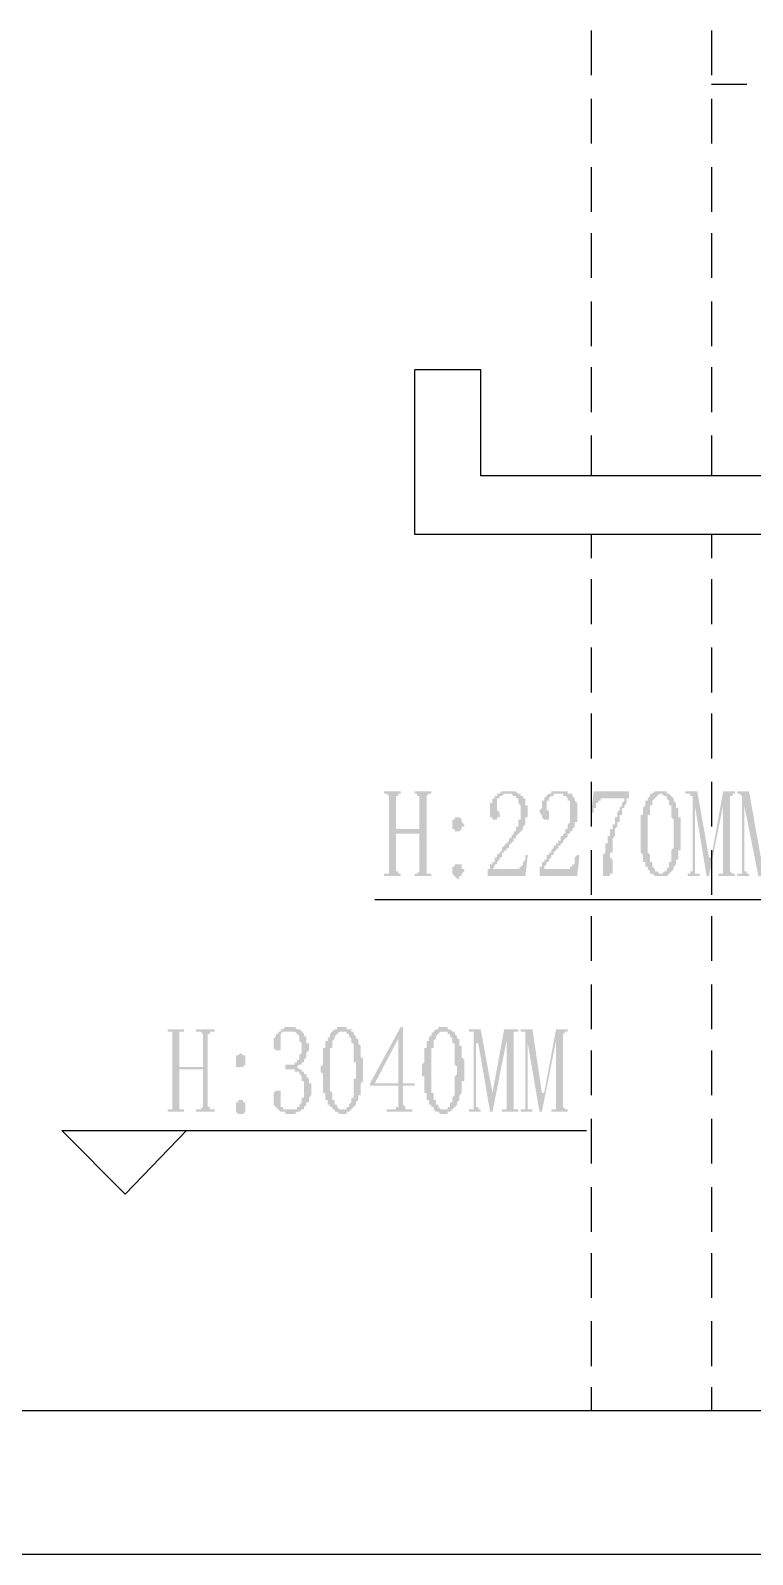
# Model space of a CAD drawing. Header units: inches. Extents: x 11 to 286, y 6 to 196.
# Drawn here: x 151.56 to 164.54, y 51.15 to 78.54 of the extents above; entities that cross this region are included whole.
import ezdxf

# ---------------------------------------------------------------- set-up
doc = ezdxf.new("R2010")
doc.units = ezdxf.units.IN
doc.header["$MEASUREMENT"] = 0
doc.layers.add('PDF_几何图形', color=7, linetype='Continuous')
doc.layers.add('PDF_实体填充', color=7, linetype='Continuous', true_color=0xffffff)

msp = doc.modelspace()

# ---------------------------------------------------------------- hatches: boundary and pattern name
at = {"layer": 'PDF_实体填充', "transparency": 33554559}
for points in [[(158.679, 63.472), (158.679, 63.429), (158.679, 63.387), (158.722, 63.387), (158.764, 63.387), (158.764, 63.345), (158.468, 63.345), (158.468, 63.387), (158.51, 63.387), (158.552, 63.429), (158.552, 63.472), (158.552, 64.107), (158.129, 64.107), (158.129, 63.472), (158.129, 63.429), (158.171, 63.429), (158.171, 63.387), (158.214, 63.387), (158.214, 63.345), (157.917, 63.345), (157.917, 63.387), (157.96, 63.387), (158.002, 63.387), (158.002, 63.429), (158.002, 63.472), (158.002, 64.742), (158.002, 64.784), (157.96, 64.826), (157.917, 64.826), (157.917, 64.869), (158.214, 64.869), (158.214, 64.826), (158.171, 64.826), (158.171, 64.784), (158.129, 64.784), (158.129, 64.742), (158.129, 64.191), (158.552, 64.191), (158.552, 64.742), (158.552, 64.784), (158.51, 64.784), (158.51, 64.826), (158.468, 64.826), (158.468, 64.869), (158.764, 64.869), (158.764, 64.826), (158.722, 64.826), (158.679, 64.784), (158.679, 64.742)], [(160.373, 64.488), (160.373, 64.53), (160.373, 64.572), (160.373, 64.615), (160.33, 64.657), (160.33, 64.699), (160.33, 64.742), (160.288, 64.742), (160.288, 64.784), (160.246, 64.784), (160.203, 64.826), (160.161, 64.826), (160.119, 64.826), (160.076, 64.826), (160.034, 64.784), (159.992, 64.784), (159.992, 64.742), (159.949, 64.742), (159.949, 64.699), (159.949, 64.657), (159.949, 64.615), (159.949, 64.572), (159.949, 64.53), (159.992, 64.488), (159.992, 64.445), (159.992, 64.403), (159.949, 64.403), (159.949, 64.361), (159.907, 64.361), (159.865, 64.361), (159.865, 64.403), (159.822, 64.403), (159.822, 64.445), (159.822, 64.488), (159.822, 64.53), (159.822, 64.572), (159.822, 64.615), (159.822, 64.657), (159.865, 64.657), (159.865, 64.699), (159.865, 64.742), (159.907, 64.742), (159.907, 64.784), (159.949, 64.784), (159.949, 64.826), (159.992, 64.826), (160.034, 64.869), (160.076, 64.869), (160.119, 64.869), (160.161, 64.869), (160.203, 64.869), (160.246, 64.869), (160.288, 64.869), (160.33, 64.826), (160.373, 64.826), (160.373, 64.784), (160.415, 64.784), (160.415, 64.742), (160.457, 64.742), (160.457, 64.699), (160.457, 64.657), (160.457, 64.615), (160.5, 64.615), (160.5, 64.572), (160.5, 64.53), (160.5, 64.488), (160.5, 64.445), (160.5, 64.403), (160.457, 64.403), (160.457, 64.361), (160.457, 64.318), (160.457, 64.276), (160.415, 64.234), (160.415, 64.191), (160.373, 64.149), (160.33, 64.107), (160.288, 64.064), (160.288, 64.022), (160.246, 64.022), (160.246, 63.98), (160.203, 63.937), (160.161, 63.895), (160.161, 63.853), (160.119, 63.853), (160.119, 63.81), (160.076, 63.81), (160.076, 63.768), (160.034, 63.768), (160.034, 63.726), (160.034, 63.683), (159.992, 63.683), (159.992, 63.641), (159.949, 63.599), (159.949, 63.556), (159.907, 63.556), (159.907, 63.514), (159.865, 63.472), (160.288, 63.472), (160.33, 63.472), (160.373, 63.514), (160.415, 63.556), (160.415, 63.599), (160.457, 63.641), (160.457, 63.683), (160.457, 63.726), (160.5, 63.726), (160.457, 63.345), (159.78, 63.345), (159.78, 63.472), (159.822, 63.472), (159.822, 63.514), (159.822, 63.556), (159.865, 63.556), (159.865, 63.599), (159.907, 63.599), (159.907, 63.641), (159.907, 63.683), (159.949, 63.683), (159.949, 63.726), (159.992, 63.768), (160.034, 63.81), (160.034, 63.853), (160.076, 63.895), (160.119, 63.937), (160.161, 63.98), (160.161, 64.022), (160.203, 64.022), (160.203, 64.064), (160.246, 64.107), (160.246, 64.149), (160.288, 64.149), (160.288, 64.191), (160.288, 64.234), (160.33, 64.234), (160.33, 64.276), (160.33, 64.318), (160.33, 64.361), (160.373, 64.361), (160.373, 64.403), (160.373, 64.445)], [(161.262, 64.488), (161.262, 64.53), (161.262, 64.572), (161.262, 64.615), (161.262, 64.657), (161.262, 64.699), (161.219, 64.699), (161.219, 64.742), (161.177, 64.784), (161.135, 64.784), (161.135, 64.826), (161.092, 64.826), (161.05, 64.826), (161.008, 64.826), (160.965, 64.826), (160.965, 64.784), (160.923, 64.784), (160.881, 64.742), (160.881, 64.699), (160.838, 64.699), (160.838, 64.657), (160.838, 64.615), (160.838, 64.572), (160.838, 64.53), (160.881, 64.53), (160.881, 64.488), (160.881, 64.445), (160.881, 64.403), (160.881, 64.361), (160.838, 64.361), (160.796, 64.361), (160.754, 64.403), (160.754, 64.445), (160.711, 64.488), (160.711, 64.53), (160.754, 64.572), (160.754, 64.615), (160.754, 64.657), (160.754, 64.699), (160.796, 64.699), (160.796, 64.742), (160.838, 64.784), (160.881, 64.826), (160.923, 64.826), (160.923, 64.869), (160.965, 64.869), (161.008, 64.869), (161.05, 64.869), (161.092, 64.869), (161.135, 64.869), (161.177, 64.869), (161.219, 64.869), (161.219, 64.826), (161.262, 64.826), (161.304, 64.826), (161.304, 64.784), (161.346, 64.742), (161.346, 64.699), (161.389, 64.657), (161.389, 64.615), (161.389, 64.572), (161.389, 64.53), (161.389, 64.488), (161.389, 64.445), (161.389, 64.403), (161.389, 64.361), (161.389, 64.318), (161.346, 64.318), (161.346, 64.276), (161.346, 64.234), (161.304, 64.191), (161.304, 64.149), (161.262, 64.149), (161.262, 64.107), (161.219, 64.107), (161.219, 64.064), (161.177, 64.022), (161.135, 63.98), (161.135, 63.937), (161.092, 63.937), (161.092, 63.895), (161.05, 63.895), (161.05, 63.853), (161.008, 63.81), (160.965, 63.768), (160.965, 63.726), (160.923, 63.726), (160.923, 63.683), (160.881, 63.641), (160.881, 63.599), (160.838, 63.599), (160.838, 63.556), (160.796, 63.514), (160.796, 63.472), (161.219, 63.472), (161.262, 63.472), (161.262, 63.514), (161.304, 63.514), (161.304, 63.556), (161.346, 63.556), (161.346, 63.599), (161.346, 63.641), (161.346, 63.683), (161.389, 63.726), (161.431, 63.726), (161.389, 63.345), (160.711, 63.345), (160.711, 63.472), (160.711, 63.514), (160.754, 63.514), (160.754, 63.556), (160.754, 63.599), (160.796, 63.599), (160.796, 63.641), (160.838, 63.641), (160.838, 63.683), (160.838, 63.726), (160.881, 63.726), (160.881, 63.768), (160.923, 63.768), (160.923, 63.81), (160.965, 63.853), (160.965, 63.895), (161.008, 63.895), (161.008, 63.937), (161.05, 63.937), (161.05, 63.98), (161.092, 63.98), (161.092, 64.022), (161.092, 64.064), (161.135, 64.064), (161.135, 64.107), (161.177, 64.107), (161.177, 64.149), (161.177, 64.191), (161.219, 64.191), (161.219, 64.234), (161.219, 64.276), (161.262, 64.318), (161.262, 64.361), (161.262, 64.403), (161.262, 64.445)], [(162.32, 64.784), (162.32, 64.742), (162.278, 64.742), (162.278, 64.699), (162.278, 64.657), (162.235, 64.615), (162.235, 64.572), (162.193, 64.572), (162.193, 64.53), (162.193, 64.488), (162.193, 64.445), (162.151, 64.445), (162.151, 64.403), (162.151, 64.361), (162.151, 64.318), (162.108, 64.318), (162.108, 64.276), (162.108, 64.234), (162.066, 64.191), (162.066, 64.149), (162.066, 64.107), (162.066, 64.064), (162.024, 64.022), (162.024, 63.98), (162.024, 63.937), (162.024, 63.895), (162.024, 63.853), (162.024, 63.81), (162.024, 63.768), (161.981, 63.768), (161.981, 63.726), (161.981, 63.683), (162.024, 63.641), (162.024, 63.599), (162.024, 63.556), (162.024, 63.514), (162.024, 63.472), (162.024, 63.429), (162.024, 63.387), (161.981, 63.387), (161.981, 63.345), (161.939, 63.345), (161.897, 63.345), (161.854, 63.345), (161.854, 63.387), (161.854, 63.429), (161.854, 63.472), (161.854, 63.514), (161.854, 63.556), (161.854, 63.599), (161.854, 63.641), (161.854, 63.683), (161.854, 63.726), (161.897, 63.768), (161.897, 63.81), (161.897, 63.853), (161.897, 63.895), (161.897, 63.937), (161.939, 63.937), (161.939, 63.98), (161.939, 64.022), (161.939, 64.064), (161.981, 64.064), (161.981, 64.107), (161.981, 64.149), (161.981, 64.191), (162.024, 64.191), (162.024, 64.234), (162.024, 64.276), (162.066, 64.276), (162.066, 64.318), (162.066, 64.361), (162.066, 64.403), (162.108, 64.403), (162.108, 64.445), (162.108, 64.488), (162.151, 64.53), (162.151, 64.572), (162.193, 64.615), (162.193, 64.657), (162.235, 64.699), (162.235, 64.742), (161.854, 64.742), (161.812, 64.742), (161.812, 64.699), (161.77, 64.699), (161.77, 64.657), (161.727, 64.657), (161.727, 64.615), (161.727, 64.572), (161.685, 64.572), (161.685, 64.53), (161.685, 64.488), (161.643, 64.488), (161.685, 64.869), (162.32, 64.869)], [(164.14, 63.472), (164.14, 63.429), (164.183, 63.387), (164.225, 63.387), (164.225, 63.345), (163.929, 63.345), (163.929, 63.387), (163.971, 63.387), (164.013, 63.387), (164.013, 63.429), (164.013, 63.472), (164.013, 64.615), (163.759, 63.345), (163.717, 63.345), (163.505, 64.615), (163.505, 63.472), (163.505, 63.429), (163.505, 63.387), (163.548, 63.387), (163.59, 63.387), (163.59, 63.345), (163.378, 63.345), (163.378, 63.387), (163.421, 63.387), (163.421, 63.429), (163.463, 63.429), (163.463, 63.472), (163.463, 64.742), (163.463, 64.784), (163.421, 64.784), (163.421, 64.826), (163.378, 64.826), (163.336, 64.826), (163.336, 64.869), (163.548, 64.869), (163.759, 63.683), (163.802, 63.683), (164.013, 64.869), (164.225, 64.869), (164.225, 64.826), (164.183, 64.826), (164.183, 64.784), (164.14, 64.784), (164.14, 64.742)], [(165.029, 63.472), (165.029, 63.429), (165.072, 63.429), (165.072, 63.387), (165.114, 63.387), (165.156, 63.387), (165.156, 63.345), (164.818, 63.345), (164.818, 63.387), (164.86, 63.387), (164.902, 63.387), (164.902, 63.429), (164.945, 63.429), (164.945, 63.472), (164.945, 64.615), (164.902, 64.615), (164.691, 63.345), (164.648, 63.345), (164.394, 64.615), (164.394, 63.472), (164.394, 63.429), (164.437, 63.429), (164.437, 63.387), (164.479, 63.387), (164.479, 63.345), (164.267, 63.345), (164.267, 63.387), (164.31, 63.387), (164.352, 63.387), (164.352, 63.429), (164.352, 63.472), (164.352, 64.742), (164.352, 64.784), (164.31, 64.826), (164.267, 64.826), (164.267, 64.869), (164.479, 64.869), (164.691, 63.683), (164.902, 64.869), (165.156, 64.869), (165.156, 64.826), (165.114, 64.826), (165.072, 64.826), (165.072, 64.784), (165.029, 64.742)], [(154.742, 59.238), (154.742, 59.196), (154.785, 59.196), (154.785, 59.154), (154.827, 59.154), (154.869, 59.154), (154.869, 59.111), (154.531, 59.111), (154.531, 59.154), (154.573, 59.154), (154.615, 59.154), (154.658, 59.196), (154.658, 59.238), (154.658, 59.873), (154.234, 59.873), (154.234, 59.238), (154.234, 59.196), (154.234, 59.154), (154.277, 59.154), (154.319, 59.154), (154.319, 59.111), (154.023, 59.111), (154.023, 59.154), (154.065, 59.154), (154.107, 59.154), (154.107, 59.196), (154.107, 59.238), (154.107, 60.508), (154.107, 60.551), (154.065, 60.551), (154.023, 60.551), (154.023, 60.593), (154.319, 60.593), (154.319, 60.551), (154.277, 60.551), (154.234, 60.551), (154.234, 60.508), (154.234, 59.916), (154.658, 59.916), (154.658, 60.508), (154.615, 60.551), (154.573, 60.551), (154.531, 60.551), (154.531, 60.593), (154.869, 60.593), (154.869, 60.551), (154.827, 60.551), (154.785, 60.551), (154.785, 60.508), (154.742, 60.508)], [(156.605, 59.492), (156.605, 59.45), (156.605, 59.408), (156.563, 59.365), (156.563, 59.323), (156.563, 59.281), (156.52, 59.281), (156.52, 59.238), (156.478, 59.196), (156.478, 59.154), (156.436, 59.154), (156.393, 59.111), (156.351, 59.111), (156.309, 59.069), (156.266, 59.069), (156.224, 59.069), (156.182, 59.069), (156.139, 59.069), (156.139, 59.111), (156.097, 59.111), (156.055, 59.111), (156.012, 59.154), (155.97, 59.196), (155.928, 59.238), (155.928, 59.281), (155.928, 59.323), (155.928, 59.365), (155.928, 59.408), (155.928, 59.45), (155.97, 59.492), (156.012, 59.492), (156.055, 59.492), (156.055, 59.45), (156.055, 59.408), (156.055, 59.365), (156.055, 59.323), (156.055, 59.281), (156.055, 59.238), (156.055, 59.196), (156.097, 59.196), (156.097, 59.154), (156.139, 59.154), (156.182, 59.154), (156.224, 59.154), (156.266, 59.154), (156.309, 59.154), (156.351, 59.154), (156.351, 59.196), (156.393, 59.196), (156.393, 59.238), (156.436, 59.281), (156.436, 59.323), (156.436, 59.365), (156.478, 59.365), (156.478, 59.408), (156.478, 59.45), (156.478, 59.492), (156.478, 59.535), (156.478, 59.577), (156.478, 59.619), (156.478, 59.662), (156.436, 59.662), (156.436, 59.704), (156.436, 59.746), (156.393, 59.789), (156.393, 59.831), (156.351, 59.831), (156.309, 59.831), (156.309, 59.873), (156.266, 59.873), (156.224, 59.873), (156.182, 59.873), (156.139, 59.873), (156.139, 59.958), (156.182, 59.958), (156.224, 59.958), (156.266, 59.958), (156.309, 59.958), (156.309, 60), (156.351, 60), (156.351, 60.043), (156.393, 60.043), (156.393, 60.085), (156.393, 60.127), (156.436, 60.17), (156.436, 60.212), (156.436, 60.254), (156.436, 60.297), (156.436, 60.339), (156.393, 60.381), (156.393, 60.424), (156.393, 60.466), (156.351, 60.508), (156.309, 60.551), (156.266, 60.551), (156.224, 60.551), (156.182, 60.551), (156.139, 60.551), (156.097, 60.551), (156.055, 60.508), (156.055, 60.466), (156.055, 60.424), (156.055, 60.381), (156.055, 60.339), (156.055, 60.297), (156.055, 60.254), (156.055, 60.212), (156.012, 60.212), (155.97, 60.212), (155.928, 60.254), (155.928, 60.297), (155.928, 60.339), (155.928, 60.381), (155.928, 60.424), (155.97, 60.466), (155.97, 60.508), (156.012, 60.508), (156.012, 60.551), (156.055, 60.551), (156.055, 60.593), (156.097, 60.593), (156.139, 60.635), (156.182, 60.635), (156.224, 60.635), (156.266, 60.635), (156.309, 60.635), (156.351, 60.593), (156.393, 60.593), (156.436, 60.551), (156.478, 60.508), (156.478, 60.466), (156.52, 60.466), (156.52, 60.424), (156.52, 60.381), (156.52, 60.339), (156.563, 60.339), (156.563, 60.297), (156.563, 60.254), (156.563, 60.212), (156.52, 60.17), (156.52, 60.127), (156.52, 60.085), (156.478, 60.043), (156.478, 60), (156.436, 60), (156.436, 59.958), (156.393, 59.958), (156.351, 59.916), (156.309, 59.916), (156.351, 59.916), (156.393, 59.873), (156.436, 59.873), (156.436, 59.831), (156.478, 59.831), (156.478, 59.789), (156.52, 59.789), (156.52, 59.746), (156.563, 59.704), (156.563, 59.662), (156.563, 59.619), (156.605, 59.619), (156.605, 59.577), (156.605, 59.535)], [(160.246, 59.238), (160.246, 59.196), (160.246, 59.154), (160.288, 59.154), (160.33, 59.154), (160.33, 59.111), (160.034, 59.111), (160.034, 59.154), (160.076, 59.154), (160.119, 59.154), (160.119, 59.196), (160.119, 59.238), (160.119, 60.381), (159.865, 59.111), (159.822, 59.111), (159.611, 60.339), (159.568, 60.339), (159.568, 59.238), (159.568, 59.196), (159.611, 59.196), (159.611, 59.154), (159.653, 59.154), (159.653, 59.111), (159.441, 59.111), (159.441, 59.154), (159.484, 59.154), (159.526, 59.154), (159.526, 59.196), (159.526, 59.238), (159.526, 60.508), (159.526, 60.551), (159.484, 60.551), (159.441, 60.551), (159.441, 60.593), (159.653, 60.593), (159.865, 59.45), (160.076, 60.593), (160.33, 60.593), (160.33, 60.551), (160.288, 60.551), (160.246, 60.551), (160.246, 60.508)], [(161.135, 59.238), (161.135, 59.196), (161.177, 59.154), (161.219, 59.154), (161.219, 59.111), (160.923, 59.111), (160.923, 59.154), (160.965, 59.154), (161.008, 59.154), (161.008, 59.196), (161.008, 59.238), (161.008, 60.381), (160.754, 59.111), (160.711, 59.111), (160.5, 60.339), (160.5, 59.238), (160.5, 59.196), (160.5, 59.154), (160.542, 59.154), (160.584, 59.154), (160.584, 59.111), (160.373, 59.111), (160.373, 59.154), (160.415, 59.154), (160.457, 59.154), (160.457, 59.196), (160.457, 59.238), (160.457, 60.508), (160.457, 60.551), (160.415, 60.551), (160.373, 60.551), (160.373, 60.593), (160.584, 60.593), (160.754, 59.45), (160.796, 59.45), (161.008, 60.593), (161.219, 60.593), (161.219, 60.551), (161.177, 60.551), (161.135, 60.508)]]:
    msp.add_hatch(color=7, dxfattribs=at).paths.add_polyline_path(points, flags=0)
h = msp.add_hatch(color=7, dxfattribs=at)
h.paths.add_polyline_path([(162.87, 64.826), (162.87, 64.826), (162.87, 64.826), (162.828, 64.784), (162.828, 64.784), (162.828, 64.784), (162.828, 64.784), (162.786, 64.742), (162.786, 64.742), (162.786, 64.742), (162.743, 64.699), (162.743, 64.699), (162.743, 64.657), (162.743, 64.657), (162.743, 64.615), (162.701, 64.615), (162.701, 64.572), (162.701, 64.572), (162.701, 64.572), (162.701, 64.53), (162.701, 64.53), (162.701, 64.488), (162.701, 64.488), (162.701, 64.445), (162.659, 64.445), (162.659, 64.403), (162.659, 64.403), (162.659, 64.361), (162.659, 64.361), (162.659, 64.318), (162.659, 64.276), (162.659, 64.276), (162.659, 64.234), (162.659, 64.234), (162.659, 64.191), (162.659, 64.149), (162.659, 64.149), (162.659, 64.107), (162.659, 64.107), (162.659, 64.064), (162.659, 64.064), (162.659, 64.022), (162.659, 63.98), (162.659, 63.98), (162.659, 63.937), (162.659, 63.937), (162.659, 63.895), (162.659, 63.895), (162.659, 63.853), (162.659, 63.81), (162.659, 63.81), (162.659, 63.768), (162.659, 63.768), (162.701, 63.726), (162.701, 63.726), (162.701, 63.683), (162.701, 63.683), (162.701, 63.683), (162.701, 63.641), (162.701, 63.641), (162.701, 63.599), (162.701, 63.599), (162.743, 63.599), (162.743, 63.556), (162.743, 63.514), (162.743, 63.514), (162.786, 63.472), (162.786, 63.472), (162.786, 63.472), (162.786, 63.429), (162.828, 63.429), (162.828, 63.429), (162.828, 63.429), (162.87, 63.387), (162.87, 63.387), (162.87, 63.387), (162.87, 63.387), (162.913, 63.387), (162.913, 63.387), (162.913, 63.387), (162.955, 63.429), (162.955, 63.429), (162.955, 63.429), (162.997, 63.429), (162.997, 63.472), (162.997, 63.472), (163.04, 63.514), (163.04, 63.514), (163.04, 63.556), (163.04, 63.556), (163.04, 63.599), (163.082, 63.599), (163.082, 63.599), (163.082, 63.641), (163.082, 63.641), (163.082, 63.683), (163.082, 63.683), (163.082, 63.726), (163.082, 63.726), (163.082, 63.768), (163.082, 63.768), (163.082, 63.81), (163.082, 63.81), (163.124, 63.853), (163.124, 63.853), (163.124, 63.895), (163.124, 63.895), (163.124, 63.937), (163.124, 63.98), (163.124, 63.98), (163.124, 64.022), (163.124, 64.022), (163.124, 64.064), (163.124, 64.107), (163.124, 64.107), (163.124, 64.149), (163.124, 64.149), (163.124, 64.191), (163.124, 64.234), (163.124, 64.234), (163.124, 64.276), (163.124, 64.276), (163.124, 64.318), (163.124, 64.361), (163.124, 64.361), (163.082, 64.403), (163.082, 64.403), (163.082, 64.445), (163.082, 64.445), (163.082, 64.488), (163.082, 64.488), (163.082, 64.53), (163.082, 64.53), (163.082, 64.572), (163.082, 64.572), (163.082, 64.572), (163.082, 64.615), (163.04, 64.615), (163.04, 64.615), (163.04, 64.657), (163.04, 64.657), (163.04, 64.699), (163.04, 64.699), (162.997, 64.742), (162.997, 64.742), (162.997, 64.784), (162.955, 64.784), (162.955, 64.784), (162.955, 64.784), (162.955, 64.784), (162.913, 64.826), (162.913, 64.826), (162.87, 64.826), (162.87, 64.826), (162.87, 64.826)], flags=0)
h.paths.add_polyline_path([(162.87, 63.345), (162.87, 63.345), (162.87, 63.345), (162.828, 63.345), (162.828, 63.345), (162.828, 63.345), (162.786, 63.345), (162.786, 63.345), (162.743, 63.387), (162.743, 63.387), (162.743, 63.387), (162.701, 63.387), (162.701, 63.429), (162.701, 63.429), (162.701, 63.429), (162.659, 63.472), (162.659, 63.472), (162.659, 63.514), (162.616, 63.514), (162.616, 63.514), (162.616, 63.556), (162.616, 63.556), (162.616, 63.599), (162.616, 63.599), (162.574, 63.599), (162.574, 63.641), (162.574, 63.641), (162.574, 63.683), (162.574, 63.683), (162.574, 63.726), (162.574, 63.726), (162.532, 63.768), (162.532, 63.768), (162.532, 63.81), (162.532, 63.81), (162.532, 63.853), (162.532, 63.853), (162.532, 63.895), (162.532, 63.895), (162.532, 63.937), (162.532, 63.937), (162.532, 63.98), (162.532, 64.022), (162.532, 64.022), (162.532, 64.064), (162.532, 64.107), (162.532, 64.107), (162.532, 64.149), (162.532, 64.149), (162.532, 64.191), (162.532, 64.234), (162.532, 64.234), (162.532, 64.276), (162.532, 64.276), (162.532, 64.318), (162.532, 64.318), (162.532, 64.361), (162.532, 64.361), (162.532, 64.403), (162.532, 64.403), (162.532, 64.445), (162.574, 64.445), (162.574, 64.488), (162.574, 64.488), (162.574, 64.53), (162.574, 64.53), (162.574, 64.572), (162.574, 64.572), (162.616, 64.615), (162.616, 64.615), (162.616, 64.657), (162.616, 64.657), (162.616, 64.657), (162.616, 64.699), (162.659, 64.699), (162.659, 64.742), (162.659, 64.742), (162.701, 64.784), (162.701, 64.784), (162.701, 64.784), (162.701, 64.826), (162.743, 64.826), (162.743, 64.826), (162.743, 64.826), (162.786, 64.869), (162.786, 64.869), (162.828, 64.869), (162.828, 64.869), (162.828, 64.869), (162.87, 64.869), (162.87, 64.869), (162.87, 64.869), (162.913, 64.869), (162.913, 64.869), (162.955, 64.869), (162.955, 64.869), (162.955, 64.869), (162.997, 64.869), (162.997, 64.869), (162.997, 64.826), (163.04, 64.826), (163.04, 64.826), (163.04, 64.826), (163.082, 64.784), (163.082, 64.784), (163.082, 64.784), (163.124, 64.742), (163.124, 64.742), (163.124, 64.699), (163.124, 64.699), (163.167, 64.657), (163.167, 64.657), (163.167, 64.657), (163.167, 64.615), (163.167, 64.615), (163.167, 64.572), (163.209, 64.572), (163.209, 64.572), (163.209, 64.53), (163.209, 64.53), (163.209, 64.488), (163.209, 64.488), (163.209, 64.445), (163.209, 64.445), (163.209, 64.403), (163.251, 64.403), (163.251, 64.361), (163.251, 64.361), (163.251, 64.318), (163.251, 64.276), (163.251, 64.276), (163.251, 64.234), (163.251, 64.234), (163.251, 64.191), (163.251, 64.149), (163.251, 64.149), (163.251, 64.107), (163.251, 64.107), (163.251, 64.064), (163.251, 64.064), (163.251, 64.022), (163.251, 64.022), (163.251, 63.98), (163.251, 63.937), (163.251, 63.937), (163.251, 63.895), (163.251, 63.895), (163.251, 63.853), (163.251, 63.81), (163.209, 63.81), (163.209, 63.768), (163.209, 63.768), (163.209, 63.726), (163.209, 63.726), (163.209, 63.683), (163.209, 63.683), (163.209, 63.683), (163.209, 63.641), (163.167, 63.641), (163.167, 63.599), (163.167, 63.599), (163.167, 63.556), (163.167, 63.556), (163.167, 63.556), (163.167, 63.556), (163.124, 63.514), (163.124, 63.514), (163.124, 63.472), (163.124, 63.472), (163.082, 63.429), (163.082, 63.429), (163.082, 63.429), (163.04, 63.387), (163.04, 63.387), (163.04, 63.387), (162.997, 63.345), (162.997, 63.345), (162.997, 63.345), (162.955, 63.345), (162.955, 63.345), (162.913, 63.345), (162.913, 63.345), (162.913, 63.345), (162.87, 63.345), (162.87, 63.345), (162.87, 63.345)], flags=0)
h = msp.add_hatch(color=7, dxfattribs=at)
h.paths.add_polyline_path([(159.357, 64.276), (159.357, 64.234), (159.314, 64.234), (159.314, 64.234), (159.314, 64.191), (159.314, 64.191), (159.314, 64.191), (159.272, 64.149), (159.272, 64.149), (159.23, 64.149), (159.23, 64.149), (159.23, 64.149), (159.187, 64.149), (159.187, 64.149), (159.187, 64.191), (159.187, 64.191), (159.145, 64.191), (159.145, 64.234), (159.145, 64.234), (159.145, 64.276), (159.145, 64.276), (159.145, 64.318), (159.145, 64.318), (159.145, 64.361), (159.145, 64.361), (159.187, 64.361), (159.187, 64.361), (159.187, 64.403), (159.23, 64.403), (159.23, 64.403), (159.23, 64.403), (159.272, 64.403), (159.272, 64.403), (159.272, 64.403), (159.314, 64.361), (159.314, 64.361), (159.314, 64.361), (159.314, 64.318), (159.314, 64.318), (159.357, 64.276), (159.357, 64.276), (159.357, 64.276)], flags=0)
h.paths.add_polyline_path([(159.357, 63.429), (159.357, 63.429), (159.314, 63.387), (159.314, 63.387), (159.314, 63.345), (159.314, 63.345), (159.314, 63.345), (159.272, 63.345), (159.272, 63.302), (159.23, 63.302), (159.23, 63.302), (159.23, 63.302), (159.187, 63.345), (159.187, 63.345), (159.187, 63.345), (159.187, 63.345), (159.145, 63.387), (159.145, 63.387), (159.145, 63.429), (159.145, 63.429), (159.145, 63.429), (159.145, 63.472), (159.145, 63.472), (159.145, 63.514), (159.145, 63.514), (159.187, 63.514), (159.187, 63.556), (159.187, 63.556), (159.23, 63.556), (159.23, 63.556), (159.23, 63.556), (159.272, 63.556), (159.272, 63.556), (159.272, 63.556), (159.314, 63.556), (159.314, 63.514), (159.314, 63.514), (159.314, 63.514), (159.314, 63.472), (159.357, 63.472), (159.357, 63.429), (159.357, 63.429), (159.357, 63.429)], flags=0)
h = msp.add_hatch(color=7, dxfattribs=at)
h.paths.add_polyline_path([(157.155, 60.551), (157.155, 60.551), (157.155, 60.551), (157.113, 60.551), (157.113, 60.551), (157.113, 60.551), (157.071, 60.508), (157.071, 60.508), (157.071, 60.508), (157.028, 60.466), (157.028, 60.466), (157.028, 60.424), (157.028, 60.424), (156.986, 60.381), (156.986, 60.381), (156.986, 60.339), (156.986, 60.339), (156.986, 60.339), (156.986, 60.297), (156.986, 60.297), (156.986, 60.254), (156.944, 60.254), (156.944, 60.212), (156.944, 60.212), (156.944, 60.17), (156.944, 60.17), (156.944, 60.127), (156.944, 60.127), (156.944, 60.085), (156.944, 60.085), (156.944, 60.043), (156.944, 60.043), (156.944, 60), (156.944, 59.958), (156.944, 59.958), (156.944, 59.916), (156.944, 59.873), (156.944, 59.873), (156.944, 59.873), (156.944, 59.831), (156.944, 59.789), (156.944, 59.789), (156.944, 59.746), (156.944, 59.704), (156.944, 59.704), (156.944, 59.662), (156.944, 59.662), (156.944, 59.619), (156.944, 59.619), (156.944, 59.577), (156.944, 59.535), (156.944, 59.535), (156.944, 59.492), (156.944, 59.492), (156.944, 59.492), (156.986, 59.45), (156.986, 59.45), (156.986, 59.408), (156.986, 59.408), (156.986, 59.365), (156.986, 59.365), (156.986, 59.365), (156.986, 59.323), (157.028, 59.323), (157.028, 59.281), (157.028, 59.281), (157.028, 59.238), (157.071, 59.238), (157.071, 59.196), (157.071, 59.196), (157.071, 59.196), (157.113, 59.154), (157.113, 59.154), (157.113, 59.154), (157.155, 59.154), (157.155, 59.154), (157.155, 59.154), (157.198, 59.154), (157.198, 59.154), (157.198, 59.154), (157.24, 59.154), (157.24, 59.154), (157.24, 59.196), (157.24, 59.196), (157.282, 59.196), (157.282, 59.238), (157.282, 59.238), (157.325, 59.281), (157.325, 59.281), (157.325, 59.323), (157.325, 59.323), (157.325, 59.365), (157.325, 59.365), (157.367, 59.365), (157.367, 59.408), (157.367, 59.408), (157.367, 59.45), (157.367, 59.45), (157.367, 59.492), (157.367, 59.492), (157.367, 59.535), (157.367, 59.535), (157.367, 59.577), (157.367, 59.577), (157.367, 59.619), (157.367, 59.619), (157.367, 59.662), (157.367, 59.704), (157.409, 59.704), (157.409, 59.746), (157.409, 59.746), (157.409, 59.789), (157.409, 59.831), (157.409, 59.831), (157.409, 59.873), (157.409, 59.873), (157.409, 59.916), (157.409, 59.958), (157.409, 59.958), (157.409, 60), (157.367, 60), (157.367, 60.043), (157.367, 60.085), (157.367, 60.085), (157.367, 60.127), (157.367, 60.127), (157.367, 60.17), (157.367, 60.17), (157.367, 60.212), (157.367, 60.212), (157.367, 60.254), (157.367, 60.254), (157.367, 60.297), (157.367, 60.297), (157.367, 60.339), (157.325, 60.339), (157.325, 60.339), (157.325, 60.381), (157.325, 60.381), (157.325, 60.381), (157.325, 60.424), (157.325, 60.424), (157.282, 60.466), (157.282, 60.466), (157.282, 60.508), (157.282, 60.508), (157.24, 60.508), (157.24, 60.551), (157.24, 60.551), (157.198, 60.551), (157.198, 60.551), (157.198, 60.551), (157.155, 60.551), (157.155, 60.551), (157.155, 60.551)], flags=0)
h.paths.add_polyline_path([(157.155, 59.069), (157.155, 59.069), (157.113, 59.069), (157.113, 59.069), (157.113, 59.069), (157.071, 59.111), (157.071, 59.111), (157.071, 59.111), (157.028, 59.111), (157.028, 59.111), (157.028, 59.154), (156.986, 59.154), (156.986, 59.154), (156.986, 59.196), (156.944, 59.196), (156.944, 59.196), (156.944, 59.238), (156.901, 59.238), (156.901, 59.281), (156.901, 59.281), (156.901, 59.281), (156.901, 59.323), (156.859, 59.323), (156.859, 59.365), (156.859, 59.365), (156.859, 59.365), (156.859, 59.408), (156.859, 59.408), (156.859, 59.45), (156.817, 59.45), (156.817, 59.492), (156.817, 59.492), (156.817, 59.535), (156.817, 59.535), (156.817, 59.577), (156.817, 59.577), (156.817, 59.619), (156.817, 59.619), (156.817, 59.662), (156.817, 59.704), (156.817, 59.704), (156.817, 59.746), (156.817, 59.746), (156.817, 59.789), (156.774, 59.831), (156.774, 59.831), (156.774, 59.873), (156.774, 59.873), (156.774, 59.916), (156.817, 59.958), (156.817, 59.958), (156.817, 60), (156.817, 60), (156.817, 60.043), (156.817, 60.043), (156.817, 60.085), (156.817, 60.127), (156.817, 60.127), (156.817, 60.17), (156.817, 60.17), (156.817, 60.212), (156.817, 60.212), (156.817, 60.254), (156.859, 60.254), (156.859, 60.297), (156.859, 60.297), (156.859, 60.297), (156.859, 60.339), (156.859, 60.339), (156.859, 60.381), (156.901, 60.381), (156.901, 60.424), (156.901, 60.424), (156.901, 60.424), (156.944, 60.466), (156.944, 60.466), (156.944, 60.508), (156.944, 60.508), (156.986, 60.551), (156.986, 60.551), (156.986, 60.551), (157.028, 60.593), (157.028, 60.593), (157.028, 60.593), (157.071, 60.593), (157.071, 60.593), (157.071, 60.635), (157.113, 60.635), (157.113, 60.635), (157.113, 60.635), (157.155, 60.635), (157.155, 60.635), (157.198, 60.635), (157.198, 60.635), (157.198, 60.635), (157.24, 60.635), (157.24, 60.635), (157.24, 60.593), (157.282, 60.593), (157.282, 60.593), (157.325, 60.593), (157.325, 60.551), (157.325, 60.551), (157.367, 60.551), (157.367, 60.551), (157.367, 60.508), (157.367, 60.508), (157.409, 60.466), (157.409, 60.466), (157.409, 60.424), (157.409, 60.424), (157.452, 60.424), (157.452, 60.381), (157.452, 60.381), (157.452, 60.381), (157.452, 60.339), (157.452, 60.339), (157.494, 60.297), (157.494, 60.297), (157.494, 60.254), (157.494, 60.254), (157.494, 60.212), (157.494, 60.212), (157.494, 60.17), (157.494, 60.17), (157.494, 60.127), (157.494, 60.127), (157.494, 60.085), (157.536, 60.085), (157.536, 60.043), (157.536, 60), (157.536, 60), (157.536, 59.958), (157.536, 59.958), (157.536, 59.916), (157.536, 59.873), (157.536, 59.873), (157.536, 59.873), (157.536, 59.831), (157.536, 59.789), (157.536, 59.789), (157.536, 59.746), (157.536, 59.746), (157.536, 59.704), (157.536, 59.662), (157.536, 59.662), (157.494, 59.619), (157.494, 59.619), (157.494, 59.577), (157.494, 59.577), (157.494, 59.535), (157.494, 59.535), (157.494, 59.492), (157.494, 59.492), (157.494, 59.45), (157.494, 59.45), (157.494, 59.408), (157.452, 59.408), (157.452, 59.365), (157.452, 59.365), (157.452, 59.323), (157.452, 59.323), (157.452, 59.323), (157.409, 59.281), (157.409, 59.281), (157.409, 59.281), (157.409, 59.238), (157.409, 59.238), (157.367, 59.196), (157.367, 59.196), (157.367, 59.196), (157.325, 59.154), (157.325, 59.154), (157.325, 59.154), (157.282, 59.111), (157.282, 59.111), (157.282, 59.111), (157.24, 59.111), (157.24, 59.111), (157.24, 59.069), (157.198, 59.069), (157.198, 59.069), (157.198, 59.069), (157.155, 59.069), (157.155, 59.069), (157.155, 59.069)], flags=0)
h = msp.add_hatch(color=7, dxfattribs=at)
h.paths.add_polyline_path([(158.256, 59.281), (158.256, 59.238), (158.298, 59.196), (158.298, 59.196), (158.298, 59.196), (158.298, 59.196), (158.298, 59.154), (158.341, 59.154), (158.341, 59.154), (158.383, 59.154), (158.383, 59.154), (158.425, 59.154), (158.425, 59.111), (157.96, 59.111), (157.96, 59.154), (158.044, 59.154), (158.087, 59.154), (158.087, 59.154), (158.129, 59.154), (158.129, 59.154), (158.129, 59.196), (158.129, 59.196), (158.171, 59.196), (158.171, 59.238), (158.171, 59.238), (158.171, 59.281), (158.171, 59.577), (157.663, 59.577), (157.663, 59.619), (158.214, 60.635), (158.256, 60.635), (158.256, 59.619), (158.468, 59.619), (158.468, 59.577), (158.256, 59.577), (158.256, 59.281)], flags=0)
h.paths.add_polyline_path([(158.171, 60.424), (157.748, 59.619), (158.171, 59.619), (158.171, 60.424), (158.171, 60.424), (158.171, 60.424)], flags=0)
h = msp.add_hatch(color=7, dxfattribs=at)
h.paths.add_polyline_path([(158.976, 60.551), (158.976, 60.551), (158.933, 60.551), (158.933, 60.551), (158.933, 60.551), (158.933, 60.551), (158.891, 60.508), (158.891, 60.508), (158.891, 60.508), (158.849, 60.466), (158.849, 60.466), (158.849, 60.424), (158.849, 60.424), (158.806, 60.381), (158.806, 60.381), (158.806, 60.339), (158.806, 60.339), (158.806, 60.339), (158.806, 60.297), (158.806, 60.297), (158.806, 60.254), (158.764, 60.254), (158.764, 60.212), (158.764, 60.212), (158.764, 60.17), (158.764, 60.17), (158.764, 60.127), (158.764, 60.127), (158.764, 60.085), (158.764, 60.085), (158.764, 60.043), (158.764, 60.043), (158.764, 60), (158.764, 59.958), (158.764, 59.958), (158.764, 59.916), (158.764, 59.873), (158.764, 59.873), (158.764, 59.873), (158.764, 59.831), (158.764, 59.789), (158.764, 59.789), (158.764, 59.746), (158.764, 59.704), (158.764, 59.704), (158.764, 59.662), (158.764, 59.662), (158.764, 59.619), (158.764, 59.619), (158.764, 59.577), (158.764, 59.535), (158.764, 59.535), (158.764, 59.492), (158.764, 59.492), (158.764, 59.492), (158.764, 59.45), (158.806, 59.45), (158.806, 59.408), (158.806, 59.408), (158.806, 59.365), (158.806, 59.365), (158.806, 59.365), (158.806, 59.323), (158.849, 59.323), (158.849, 59.281), (158.849, 59.281), (158.849, 59.238), (158.891, 59.238), (158.891, 59.196), (158.891, 59.196), (158.891, 59.196), (158.933, 59.154), (158.933, 59.154), (158.933, 59.154), (158.976, 59.154), (158.976, 59.154), (158.976, 59.154), (159.018, 59.154), (159.018, 59.154), (159.018, 59.154), (159.06, 59.154), (159.06, 59.154), (159.06, 59.196), (159.06, 59.196), (159.103, 59.196), (159.103, 59.238), (159.103, 59.238), (159.103, 59.281), (159.145, 59.281), (159.145, 59.323), (159.145, 59.323), (159.145, 59.365), (159.145, 59.365), (159.145, 59.365), (159.187, 59.408), (159.187, 59.408), (159.187, 59.45), (159.187, 59.45), (159.187, 59.492), (159.187, 59.492), (159.187, 59.535), (159.187, 59.535), (159.187, 59.577), (159.187, 59.577), (159.187, 59.619), (159.187, 59.619), (159.187, 59.662), (159.187, 59.704), (159.187, 59.704), (159.187, 59.746), (159.187, 59.746), (159.23, 59.789), (159.23, 59.831), (159.23, 59.831), (159.23, 59.873), (159.23, 59.873), (159.23, 59.916), (159.187, 59.958), (159.187, 59.958), (159.187, 60), (159.187, 60), (159.187, 60.043), (159.187, 60.085), (159.187, 60.085), (159.187, 60.127), (159.187, 60.127), (159.187, 60.17), (159.187, 60.17), (159.187, 60.212), (159.187, 60.212), (159.187, 60.254), (159.187, 60.254), (159.187, 60.297), (159.187, 60.297), (159.187, 60.339), (159.145, 60.339), (159.145, 60.339), (159.145, 60.381), (159.145, 60.381), (159.145, 60.381), (159.145, 60.424), (159.145, 60.424), (159.103, 60.466), (159.103, 60.466), (159.103, 60.508), (159.103, 60.508), (159.06, 60.508), (159.06, 60.551), (159.06, 60.551), (159.018, 60.551), (159.018, 60.551), (159.018, 60.551), (158.976, 60.551), (158.976, 60.551), (158.976, 60.551)], flags=0)
h.paths.add_polyline_path([(158.976, 59.069), (158.976, 59.069), (158.933, 59.069), (158.933, 59.069), (158.933, 59.069), (158.891, 59.111), (158.891, 59.111), (158.891, 59.111), (158.849, 59.111), (158.849, 59.111), (158.806, 59.154), (158.806, 59.154), (158.806, 59.154), (158.806, 59.196), (158.764, 59.196), (158.764, 59.196), (158.764, 59.238), (158.722, 59.238), (158.722, 59.281), (158.722, 59.281), (158.722, 59.281), (158.722, 59.323), (158.679, 59.323), (158.679, 59.365), (158.679, 59.365), (158.679, 59.365), (158.679, 59.408), (158.679, 59.408), (158.679, 59.45), (158.637, 59.45), (158.637, 59.492), (158.637, 59.492), (158.637, 59.535), (158.637, 59.535), (158.637, 59.577), (158.637, 59.577), (158.637, 59.619), (158.637, 59.619), (158.637, 59.662), (158.637, 59.704), (158.637, 59.704), (158.637, 59.746), (158.595, 59.746), (158.595, 59.789), (158.595, 59.831), (158.595, 59.831), (158.595, 59.873), (158.595, 59.873), (158.595, 59.916), (158.595, 59.958), (158.595, 59.958), (158.637, 60), (158.637, 60), (158.637, 60.043), (158.637, 60.043), (158.637, 60.085), (158.637, 60.127), (158.637, 60.127), (158.637, 60.17), (158.637, 60.17), (158.637, 60.212), (158.637, 60.212), (158.637, 60.254), (158.679, 60.254), (158.679, 60.297), (158.679, 60.297), (158.679, 60.297), (158.679, 60.339), (158.679, 60.339), (158.679, 60.381), (158.722, 60.381), (158.722, 60.424), (158.722, 60.424), (158.722, 60.424), (158.722, 60.466), (158.764, 60.466), (158.764, 60.508), (158.764, 60.508), (158.806, 60.551), (158.806, 60.551), (158.806, 60.551), (158.849, 60.593), (158.849, 60.593), (158.849, 60.593), (158.891, 60.593), (158.891, 60.593), (158.891, 60.635), (158.933, 60.635), (158.933, 60.635), (158.933, 60.635), (158.976, 60.635), (158.976, 60.635), (159.018, 60.635), (159.018, 60.635), (159.018, 60.635), (159.06, 60.635), (159.06, 60.635), (159.06, 60.593), (159.103, 60.593), (159.103, 60.593), (159.103, 60.593), (159.145, 60.551), (159.145, 60.551), (159.145, 60.551), (159.187, 60.551), (159.187, 60.508), (159.187, 60.508), (159.23, 60.466), (159.23, 60.466), (159.23, 60.424), (159.23, 60.424), (159.272, 60.424), (159.272, 60.381), (159.272, 60.381), (159.272, 60.381), (159.272, 60.339), (159.272, 60.339), (159.272, 60.297), (159.314, 60.297), (159.314, 60.254), (159.314, 60.254), (159.314, 60.212), (159.314, 60.212), (159.314, 60.17), (159.314, 60.17), (159.314, 60.127), (159.314, 60.127), (159.314, 60.085), (159.314, 60.085), (159.357, 60.043), (159.357, 60), (159.357, 60), (159.357, 59.958), (159.357, 59.958), (159.357, 59.916), (159.357, 59.873), (159.357, 59.873), (159.357, 59.873), (159.357, 59.831), (159.357, 59.789), (159.357, 59.789), (159.357, 59.746), (159.357, 59.746), (159.357, 59.704), (159.357, 59.662), (159.314, 59.662), (159.314, 59.619), (159.314, 59.619), (159.314, 59.577), (159.314, 59.577), (159.314, 59.535), (159.314, 59.535), (159.314, 59.492), (159.314, 59.492), (159.314, 59.45), (159.314, 59.45), (159.272, 59.408), (159.272, 59.408), (159.272, 59.365), (159.272, 59.365), (159.272, 59.323), (159.272, 59.323), (159.272, 59.323), (159.23, 59.281), (159.23, 59.281), (159.23, 59.281), (159.23, 59.238), (159.23, 59.238), (159.187, 59.196), (159.187, 59.196), (159.187, 59.196), (159.145, 59.154), (159.145, 59.154), (159.145, 59.154), (159.103, 59.111), (159.103, 59.111), (159.103, 59.111), (159.06, 59.111), (159.06, 59.111), (159.06, 59.069), (159.018, 59.069), (159.018, 59.069), (158.976, 59.069), (158.976, 59.069), (158.976, 59.069), (158.976, 59.069)], flags=0)
h = msp.add_hatch(color=7, dxfattribs=at)
h.paths.add_polyline_path([(155.42, 60.043), (155.42, 60), (155.42, 60), (155.42, 59.958), (155.42, 59.958), (155.42, 59.958), (155.377, 59.916), (155.377, 59.916), (155.377, 59.916), (155.335, 59.916), (155.335, 59.916), (155.293, 59.916), (155.293, 59.916), (155.293, 59.916), (155.25, 59.916), (155.25, 59.958), (155.25, 59.958), (155.25, 59.958), (155.25, 60), (155.25, 60), (155.25, 60.043), (155.25, 60.043), (155.25, 60.085), (155.25, 60.085), (155.25, 60.127), (155.25, 60.127), (155.293, 60.127), (155.293, 60.127), (155.293, 60.127), (155.335, 60.17), (155.335, 60.17), (155.335, 60.17), (155.377, 60.127), (155.377, 60.127), (155.377, 60.127), (155.42, 60.127), (155.42, 60.085), (155.42, 60.085), (155.42, 60.043), (155.42, 60.043), (155.42, 60.043), (155.42, 60.043)], flags=0)
h.paths.add_polyline_path([(155.42, 59.196), (155.42, 59.154), (155.42, 59.154), (155.42, 59.111), (155.42, 59.111), (155.42, 59.111), (155.377, 59.069), (155.377, 59.069), (155.377, 59.069), (155.335, 59.069), (155.335, 59.069), (155.293, 59.069), (155.293, 59.069), (155.293, 59.069), (155.25, 59.111), (155.25, 59.111), (155.25, 59.111), (155.25, 59.154), (155.25, 59.154), (155.25, 59.196), (155.25, 59.196), (155.25, 59.196), (155.25, 59.238), (155.25, 59.238), (155.25, 59.281), (155.25, 59.281), (155.293, 59.281), (155.293, 59.323), (155.293, 59.323), (155.335, 59.323), (155.335, 59.323), (155.335, 59.323), (155.377, 59.323), (155.377, 59.281), (155.377, 59.281), (155.42, 59.281), (155.42, 59.281), (155.42, 59.238), (155.42, 59.238), (155.42, 59.196), (155.42, 59.196), (155.42, 59.196), (155.42, 59.196)], flags=0)

# ---------------------------------------------------------------- linework, layer by layer
at = {"layer": 'PDF_几何图形'}
for p, q in [((161.643, 78.542), (161.643, 77.738)), ((163.802, 78.542), (163.802, 77.738)), ((164.437, 77.569), (163.802, 77.569)), ((161.643, 77.315), (161.643, 76.51)), ((163.802, 77.315), (163.802, 76.51)), ((161.643, 76.087), (161.643, 75.283)), ((163.802, 76.087), (163.802, 75.283)), ((161.643, 74.902), (161.643, 74.097)), ((163.802, 74.902), (163.802, 74.097)), ((161.643, 73.674), (161.643, 72.87)), ((163.802, 73.674), (163.802, 72.87)), ((159.653, 72.446), (158.468, 72.446)), ((158.468, 69.483), (158.468, 72.446)), ((159.653, 70.541), (159.653, 72.446)), ((161.643, 72.489), (161.643, 71.684)), ((163.802, 72.489), (163.802, 71.684)), ((161.643, 71.261), (161.643, 70.541)), ((163.802, 71.261), (163.802, 70.541)), ((184.841, 70.541), (159.653, 70.541)), ((174.385, 69.483), (158.468, 69.483)), ((161.643, 69.483), (161.643, 69.06)), ((163.802, 69.483), (163.802, 69.06)), ((161.643, 68.679), (161.643, 67.874)), ((163.802, 68.679), (163.802, 67.874)), ((161.643, 67.451), (161.643, 66.647)), ((163.802, 67.451), (163.802, 66.647)), ((161.643, 66.266), (161.643, 65.461)), ((163.802, 66.266), (163.802, 65.461)), ((161.643, 65.038), (161.643, 64.234)), ((163.802, 65.038), (163.802, 64.234)), ((161.643, 63.81), (161.643, 63.006)), ((163.802, 63.81), (163.802, 63.006)), ((172.776, 62.921), (157.748, 62.921)), ((161.643, 62.625), (161.643, 61.821)), ((163.802, 62.625), (163.802, 61.821)), ((161.643, 61.397), (161.643, 60.593)), ((163.802, 61.397), (163.802, 60.593)), ((161.643, 60.212), (161.643, 59.408)), ((163.802, 60.212), (163.802, 59.408)), ((161.643, 58.984), (161.643, 58.18)), ((163.802, 58.984), (163.802, 58.18)), ((161.643, 57.757), (161.643, 56.952)), ((163.802, 57.757), (163.802, 56.952)), ((161.643, 56.571), (161.643, 55.767)), ((163.802, 56.571), (163.802, 55.767)), ((161.643, 55.344), (161.643, 54.539)), ((163.802, 55.344), (163.802, 54.539)), ((161.643, 54.158), (161.643, 53.735)), ((163.802, 54.158), (163.802, 53.735)), ((174.385, 53.735), (84.638, 53.735)), ((176.925, 51.153), (70.457, 51.153))]:
    msp.add_line(p, q, dxfattribs=at)
msp.add_lwpolyline([(154.361, 58.773), (153.261, 57.63), (152.118, 58.773), (161.558, 58.773)], dxfattribs=at)

doc.saveas('drawing.dxf')
